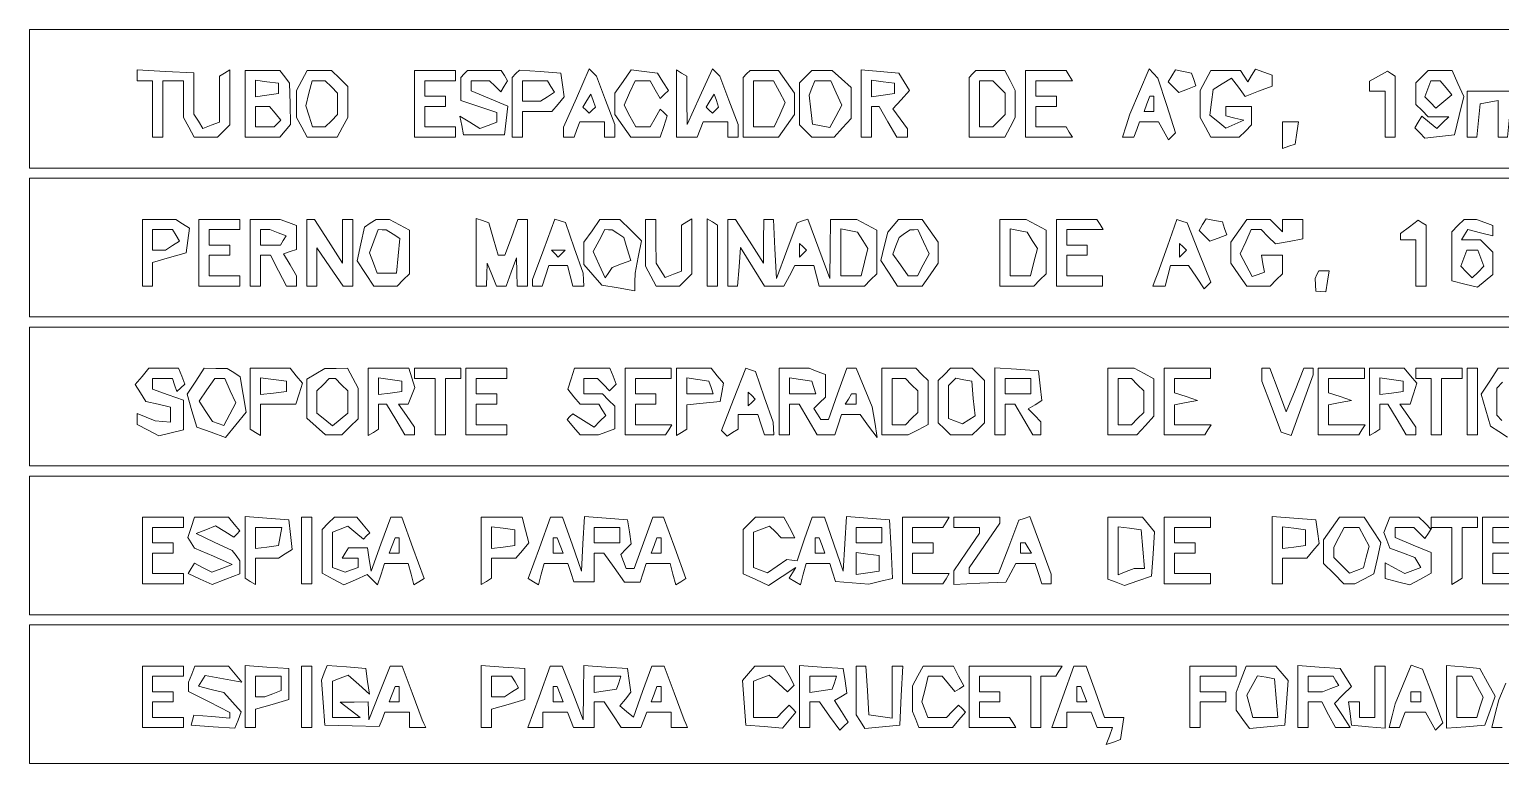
# Paper-space layout 'AN-02-DGE-008' of a CAD drawing. Header units: metres, sheet in millimetres. Extents: x 12 to 193, y 4 to 291.
# Drawn here: x 61.35 to 96.45, y 100.39 to 117.91 of the extents above; entities that cross this region are included whole.
import ezdxf

# ---------------------------------------------------------------- set-up
doc = ezdxf.new("R2010")
doc.units = ezdxf.units.M
doc.layers.add('DGE_CONTORNOS', color=7, linetype='Continuous', lineweight=0)
doc.layers.add('DGE_DATOS', color=7, linetype='Continuous', lineweight=0)

# ---------------------------------------------------------------- blocks, each defined once
blk = doc.blocks.new('LP_REF_DGE_MT_008')
at = {"layer": 'DGE_CONTORNOS'}
for points in [[(180.798, 116.252), (180.798, 114.598), (121.074, 114.598), (61.35, 114.598), (61.35, 116.252), (61.35, 117.906), (121.074, 117.906), (180.798, 117.906)], [(63.922, 116.81), (63.922, 116.681), (64.106, 116.681), (64.29, 116.681), (64.29, 116.007), (64.29, 115.333), (64.413, 115.333), (64.535, 115.333), (64.535, 116.007), (64.535, 116.681), (64.78, 116.681), (65.025, 116.681), (65.025, 116.244), (65.025, 115.807), (65.152, 115.57), (65.279, 115.333), (65.556, 115.333), (65.834, 115.333), (65.981, 115.48), (66.128, 115.627), (66.128, 116.284), (66.128, 116.94), (66.005, 116.865), (65.883, 116.789), (65.883, 116.241), (65.883, 115.693), (65.687, 115.618), (65.49, 115.542), (65.382, 115.713), (65.274, 115.884), (65.272, 116.375), (65.27, 116.866), (64.596, 116.903), (63.922, 116.94)], [(66.495, 116.129), (66.495, 115.333), (66.909, 115.333), (67.323, 115.333), (67.449, 115.486), (67.576, 115.639), (67.567, 116.129), (67.558, 116.62), (67.441, 116.773), (67.323, 116.926), (66.909, 116.926), (66.495, 116.926)], [(67.847, 116.689), (67.72, 116.452), (67.72, 116.129), (67.72, 115.807), (67.847, 115.57), (67.974, 115.333), (68.333, 115.333), (68.692, 115.333), (68.819, 115.57), (68.945, 115.807), (68.945, 116.174), (68.945, 116.541), (68.753, 116.733), (68.56, 116.926), (68.267, 116.926), (67.974, 116.926)], [(70.538, 116.129), (70.538, 115.333), (71.028, 115.333), (71.518, 115.333), (71.518, 115.456), (71.518, 115.578), (71.151, 115.578), (70.783, 115.578), (70.783, 115.823), (70.783, 116.068), (71.028, 116.068), (71.273, 116.068), (71.273, 116.191), (71.273, 116.313), (71.028, 116.313), (70.783, 116.313), (70.783, 116.497), (70.783, 116.681), (71.151, 116.681), (71.518, 116.681), (71.518, 116.803), (71.518, 116.926), (71.028, 116.926), (70.538, 116.926)], [(71.722, 116.844), (71.641, 116.762), (71.641, 116.486), (71.641, 116.21), (72.069, 116.068), (72.498, 115.927), (72.498, 115.81), (72.498, 115.693), (72.298, 115.616), (72.098, 115.54), (71.859, 115.689), (71.62, 115.838), (71.663, 115.616), (71.705, 115.394), (72.194, 115.394), (72.682, 115.394), (72.721, 115.734), (72.76, 116.074), (72.323, 116.256), (71.886, 116.439), (71.886, 116.56), (71.886, 116.681), (72.106, 116.681), (72.327, 116.681), (72.46, 116.548), (72.593, 116.414), (72.675, 116.548), (72.758, 116.681), (72.682, 116.803), (72.606, 116.926), (72.205, 116.926), (71.804, 116.926)], [(72.953, 116.85), (72.866, 116.762), (72.866, 116.048), (72.866, 115.333), (72.988, 115.333), (73.111, 115.333), (73.111, 115.639), (73.111, 115.946), (73.463, 115.946), (73.816, 115.946), (73.963, 116.123), (74.11, 116.3), (74.07, 116.582), (74.03, 116.865), (73.535, 116.901), (73.041, 116.937)], [(74.399, 116.267), (74.091, 115.571), (74.091, 115.452), (74.091, 115.333), (74.217, 115.333), (74.344, 115.333), (74.414, 115.517), (74.485, 115.701), (74.778, 115.701), (75.071, 115.701), (75.071, 115.517), (75.071, 115.333), (75.194, 115.333), (75.316, 115.333), (75.316, 115.486), (75.316, 115.639), (75.097, 116.216), (74.878, 116.792), (74.792, 116.878), (74.707, 116.963)], [(75.512, 116.661), (75.316, 116.381), (75.316, 116.129), (75.316, 115.878), (75.507, 115.605), (75.697, 115.333), (76.05, 115.333), (76.402, 115.333), (76.483, 115.587), (76.564, 115.842), (76.482, 115.923), (76.4, 116.005), (76.281, 115.792), (76.161, 115.578), (75.988, 115.578), (75.815, 115.578), (75.675, 115.839), (75.536, 116.099), (75.668, 116.39), (75.801, 116.681), (75.981, 116.681), (76.161, 116.681), (76.281, 116.467), (76.4, 116.254), (76.497, 116.351), (76.594, 116.448), (76.463, 116.656), (76.333, 116.865), (76.02, 116.902), (75.707, 116.94)], [(76.786, 116.137), (76.786, 115.333), (77.035, 115.333), (77.284, 115.333), (77.354, 115.517), (77.425, 115.701), (77.718, 115.701), (78.011, 115.701), (78.011, 115.517), (78.011, 115.333), (78.134, 115.333), (78.256, 115.333), (78.256, 115.486), (78.256, 115.639), (78.037, 116.216), (77.818, 116.792), (77.733, 116.878), (77.647, 116.964), (77.346, 116.302), (77.045, 115.639), (77.038, 116.214), (77.031, 116.789), (76.909, 116.865), (76.786, 116.94)], [(78.461, 116.844), (78.379, 116.762), (78.379, 116.048), (78.379, 115.333), (78.801, 115.333), (79.223, 115.333), (79.413, 115.605), (79.604, 115.878), (79.604, 116.129), (79.604, 116.381), (79.413, 116.654), (79.223, 116.926), (78.882, 116.926), (78.542, 116.926)], [(79.873, 116.779), (79.726, 116.632), (79.726, 116.129), (79.726, 115.627), (79.873, 115.48), (80.02, 115.333), (80.283, 115.333), (80.546, 115.333), (80.749, 115.557), (80.952, 115.781), (80.952, 116.151), (80.952, 116.52), (80.728, 116.723), (80.503, 116.926), (80.262, 116.926), (80.02, 116.926)], [(81.197, 116.137), (81.197, 115.333), (81.319, 115.333), (81.442, 115.333), (81.442, 115.701), (81.442, 116.068), (81.534, 116.067), (81.625, 116.067), (81.834, 115.7), (82.043, 115.333), (82.171, 115.333), (82.299, 115.333), (82.299, 115.432), (82.299, 115.531), (82.125, 115.769), (81.95, 116.007), (82.15, 116.229), (82.35, 116.45), (82.22, 116.657), (82.091, 116.865), (81.644, 116.903), (81.197, 116.941)], [(83.851, 116.844), (83.769, 116.762), (83.769, 116.048), (83.769, 115.333), (84.194, 115.333), (84.618, 115.333), (84.745, 115.57), (84.872, 115.807), (84.872, 116.129), (84.872, 116.452), (84.745, 116.689), (84.618, 116.926), (84.275, 116.926), (83.933, 116.926)], [(85.117, 116.129), (85.117, 115.333), (85.675, 115.333), (86.234, 115.333), (86.158, 115.456), (86.083, 115.578), (85.722, 115.578), (85.362, 115.578), (85.362, 115.823), (85.362, 116.068), (85.607, 116.068), (85.852, 116.068), (85.852, 116.191), (85.852, 116.313), (85.607, 116.313), (85.362, 116.313), (85.362, 116.497), (85.362, 116.681), (85.798, 116.681), (86.234, 116.681), (86.158, 116.803), (86.083, 116.926), (85.6, 116.926), (85.117, 116.926)], [(87.834, 116.425), (87.603, 115.884), (87.515, 115.609), (87.428, 115.333), (87.563, 115.333), (87.697, 115.333), (87.768, 115.517), (87.838, 115.701), (88.064, 115.701), (88.29, 115.701), (88.409, 115.487), (88.529, 115.274), (88.612, 115.357), (88.695, 115.44), (88.483, 116.091), (88.272, 116.742), (88.169, 116.854), (88.066, 116.966)], [(88.606, 116.799), (88.52, 116.659), (88.648, 116.531), (88.776, 116.403), (88.978, 116.481), (89.18, 116.558), (89.129, 116.711), (89.078, 116.865), (88.885, 116.902), (88.693, 116.939)], [(89.409, 116.689), (89.282, 116.452), (89.282, 116.129), (89.282, 115.807), (89.409, 115.57), (89.536, 115.333), (89.875, 115.333), (90.213, 115.333), (90.36, 115.48), (90.507, 115.627), (90.507, 115.848), (90.507, 116.068), (90.201, 116.068), (89.895, 116.068), (89.895, 115.955), (89.895, 115.841), (90.109, 115.79), (90.324, 115.739), (90.108, 115.645), (89.892, 115.551), (89.703, 115.707), (89.515, 115.863), (89.552, 116.168), (89.589, 116.472), (89.81, 116.607), (90.032, 116.742), (90.193, 116.525), (90.355, 116.308), (90.676, 116.43), (90.998, 116.552), (90.998, 116.682), (90.998, 116.811), (90.801, 116.886), (90.605, 116.961), (90.51, 116.808), (90.416, 116.655), (90.332, 116.79), (90.248, 116.926), (89.892, 116.926), (89.536, 116.926)], [(93.537, 116.787), (93.325, 116.669), (93.325, 116.552), (93.325, 116.436), (93.509, 116.436), (93.693, 116.436), (93.693, 115.884), (93.693, 115.333), (93.815, 115.333), (93.938, 115.333), (93.938, 116.061), (93.938, 116.789), (93.843, 116.847), (93.749, 116.906)], [(94.575, 116.779), (94.428, 116.632), (94.428, 116.374), (94.428, 116.117), (94.575, 115.97), (94.722, 115.823), (94.967, 115.823), (95.212, 115.823), (95.07, 115.681), (94.928, 115.54), (94.75, 115.687), (94.572, 115.835), (94.486, 115.696), (94.4, 115.557), (94.522, 115.435), (94.643, 115.314), (94.995, 115.354), (95.347, 115.394), (95.459, 115.851), (95.572, 116.308), (95.431, 116.617), (95.291, 116.926), (95.006, 116.926), (94.722, 116.926)], [(67.292, 116.497), (67.292, 116.374), (67.016, 116.335), (66.74, 116.296), (66.74, 116.497), (66.74, 116.698), (67.016, 116.659), (67.292, 116.62)], [(68.553, 116.534), (68.7, 116.387), (68.7, 116.129), (68.7, 115.872), (68.553, 115.725), (68.406, 115.578), (68.255, 115.578), (68.104, 115.578), (68.024, 115.832), (67.943, 116.086), (68.018, 116.383), (68.093, 116.681), (68.249, 116.681), (68.406, 116.681)], [(73.793, 116.545), (73.877, 116.408), (73.708, 116.301), (73.54, 116.194), (73.325, 116.193), (73.111, 116.191), (73.111, 116.436), (73.111, 116.681), (73.41, 116.681), (73.709, 116.681)], [(79.245, 116.42), (79.384, 116.16), (79.252, 115.869), (79.119, 115.578), (78.872, 115.578), (78.624, 115.578), (78.624, 116.129), (78.624, 116.681), (78.865, 116.681), (79.105, 116.681)], [(80.599, 116.39), (80.732, 116.099), (80.588, 115.831), (80.445, 115.563), (80.239, 115.602), (80.033, 115.642), (79.993, 115.988), (79.953, 116.334), (80.02, 116.507), (80.086, 116.681), (80.277, 116.681), (80.467, 116.681)], [(81.993, 116.497), (81.993, 116.374), (81.717, 116.335), (81.442, 116.296), (81.442, 116.497), (81.442, 116.698), (81.717, 116.659), (81.993, 116.62)], [(84.48, 116.534), (84.627, 116.387), (84.627, 116.129), (84.627, 115.872), (84.48, 115.725), (84.333, 115.578), (84.174, 115.578), (84.014, 115.578), (84.014, 116.129), (84.014, 116.681), (84.174, 116.681), (84.333, 116.681)], [(95.149, 116.513), (95.288, 116.346), (95.098, 116.188), (94.907, 116.03), (94.774, 116.163), (94.64, 116.297), (94.714, 116.489), (94.788, 116.681), (94.899, 116.681), (95.01, 116.681)], [(74.778, 115.979), (74.703, 115.905), (74.63, 115.978), (74.556, 116.052), (74.652, 116.207), (74.748, 116.362), (74.8, 116.208), (74.852, 116.053)], [(77.718, 115.979), (77.644, 115.905), (77.57, 115.978), (77.497, 116.052), (77.593, 116.207), (77.689, 116.362), (77.74, 116.208), (77.792, 116.053)], [(88.18, 116.129), (88.18, 115.946), (88.061, 115.946), (87.942, 115.946), (88.013, 116.129), (88.083, 116.313), (88.132, 116.313), (88.18, 116.313)], [(95.653, 115.884), (95.653, 115.333), (95.768, 115.333), (95.882, 115.333), (95.921, 115.73), (95.959, 116.127), (96.174, 116.168), (96.388, 116.209), (96.388, 115.771), (96.388, 115.333), (96.503, 115.333), (96.618, 115.333), (96.656, 115.73), (96.694, 116.127), (96.909, 116.168), (97.123, 116.209), (97.123, 115.771), (97.123, 115.333), (97.246, 115.333), (97.368, 115.333), (97.368, 115.884), (97.368, 116.436), (96.511, 116.436), (95.653, 116.436)], [(67.214, 115.904), (67.351, 115.739), (67.27, 115.659), (67.189, 115.578), (66.965, 115.578), (66.74, 115.578), (66.74, 115.823), (66.74, 116.068), (66.909, 116.068), (67.078, 116.068)], [(91.243, 115.384), (91.243, 115.068), (91.396, 115.118), (91.549, 115.169), (91.588, 115.435), (91.627, 115.701), (91.435, 115.701), (91.243, 115.701)], [(180.798, 112.699), (180.798, 111.045), (121.074, 111.045), (61.35, 111.045), (61.35, 112.699), (61.35, 114.353), (121.074, 114.353), (180.798, 114.353)], [(64.045, 112.577), (64.045, 111.78), (64.167, 111.78), (64.29, 111.78), (64.29, 112.061), (64.29, 112.342), (64.688, 112.46), (65.086, 112.577), (65.128, 112.869), (65.169, 113.162), (65.005, 113.265), (64.841, 113.369), (64.443, 113.371), (64.045, 113.373)], [(65.393, 112.577), (65.393, 111.78), (65.883, 111.78), (66.373, 111.78), (66.373, 111.903), (66.373, 112.025), (66.005, 112.025), (65.638, 112.025), (65.638, 112.271), (65.638, 112.516), (65.883, 112.516), (66.128, 112.516), (66.128, 112.638), (66.128, 112.761), (65.883, 112.761), (65.638, 112.761), (65.638, 112.944), (65.638, 113.128), (66.005, 113.128), (66.373, 113.128), (66.373, 113.251), (66.373, 113.373), (65.883, 113.373), (65.393, 113.373)], [(66.618, 112.577), (66.618, 111.78), (66.74, 111.78), (66.863, 111.78), (66.863, 112.148), (66.863, 112.516), (66.982, 112.516), (67.101, 112.516), (67.292, 112.148), (67.482, 111.78), (67.601, 111.78), (67.72, 111.78), (67.72, 111.905), (67.72, 112.029), (67.567, 112.288), (67.414, 112.548), (67.567, 112.603), (67.72, 112.658), (67.72, 112.941), (67.72, 113.224), (67.527, 113.299), (67.333, 113.373), (66.975, 113.373), (66.618, 113.373)], [(67.965, 112.577), (67.965, 111.78), (68.088, 111.78), (68.21, 111.78), (68.21, 112.238), (68.21, 112.695), (68.521, 112.238), (68.832, 111.78), (68.95, 111.78), (69.068, 111.78), (69.068, 112.577), (69.068, 113.373), (68.945, 113.373), (68.823, 113.373), (68.821, 112.852), (68.819, 112.332), (68.484, 112.852), (68.149, 113.371), (68.057, 113.372), (67.965, 113.373)], [(69.482, 113.279), (69.344, 113.189), (69.256, 112.786), (69.169, 112.383), (69.366, 112.082), (69.564, 111.78), (69.843, 111.78), (70.122, 111.78), (70.269, 111.927), (70.416, 112.074), (70.416, 112.597), (70.416, 113.119), (70.179, 113.246), (69.942, 113.373), (69.78, 113.371), (69.619, 113.369)], [(72.008, 112.587), (72.008, 111.78), (72.131, 111.78), (72.253, 111.78), (72.261, 112.056), (72.269, 112.332), (72.38, 112.056), (72.49, 111.78), (72.607, 111.78), (72.723, 111.78), (72.846, 112.117), (72.969, 112.454), (72.979, 112.117), (72.988, 111.78), (73.111, 111.78), (73.233, 111.78), (73.233, 112.577), (73.233, 113.373), (73.119, 113.373), (73.004, 113.373), (72.849, 112.944), (72.694, 112.516), (72.614, 112.516), (72.534, 112.516), (72.422, 112.904), (72.311, 113.293), (72.16, 113.343), (72.008, 113.393)], [(73.619, 112.66), (73.356, 111.939), (73.356, 111.86), (73.356, 111.78), (73.47, 111.78), (73.584, 111.78), (73.662, 112.025), (73.74, 112.271), (73.962, 112.271), (74.185, 112.271), (74.249, 112.025), (74.313, 111.78), (74.447, 111.78), (74.581, 111.78), (74.571, 111.934), (74.562, 112.087), (74.349, 112.692), (74.136, 113.297), (74.009, 113.339), (73.882, 113.382)], [(74.772, 113.101), (74.581, 112.829), (74.581, 112.563), (74.581, 112.298), (74.795, 112.052), (75.01, 111.807), (75.4, 111.737), (75.79, 111.667), (75.794, 111.877), (75.799, 112.087), (75.876, 112.473), (75.953, 112.859), (75.696, 113.116), (75.439, 113.373), (75.2, 113.373), (74.962, 113.373)], [(76.051, 112.814), (76.051, 112.254), (76.178, 112.017), (76.305, 111.78), (76.582, 111.78), (76.86, 111.78), (77.007, 111.927), (77.154, 112.074), (77.154, 112.731), (77.154, 113.388), (77.031, 113.312), (76.909, 113.236), (76.909, 112.688), (76.909, 112.14), (76.713, 112.065), (76.516, 111.99), (76.408, 112.161), (76.3, 112.332), (76.298, 112.852), (76.296, 113.373), (76.174, 113.373), (76.051, 113.373)], [(77.521, 112.584), (77.521, 111.78), (77.644, 111.78), (77.766, 111.78), (77.766, 112.508), (77.766, 113.236), (77.644, 113.312), (77.521, 113.388)], [(78.011, 112.577), (78.011, 111.78), (78.126, 111.78), (78.242, 111.78), (78.28, 112.24), (78.318, 112.699), (78.603, 112.24), (78.889, 111.78), (79.12, 111.78), (79.35, 111.78), (79.481, 112.025), (79.613, 112.271), (79.839, 112.271), (80.065, 112.271), (80.129, 112.025), (80.194, 111.78), (80.732, 111.78), (81.27, 111.78), (81.417, 111.927), (81.564, 112.074), (81.564, 112.597), (81.564, 113.119), (81.327, 113.246), (81.09, 113.373), (80.776, 113.373), (80.462, 113.373), (80.453, 112.669), (80.445, 111.964), (80.184, 112.671), (79.923, 113.377), (79.794, 113.335), (79.665, 113.293), (79.42, 112.629), (79.175, 111.964), (79.138, 112.669), (79.102, 113.373), (78.985, 113.373), (78.869, 113.373), (78.867, 112.852), (78.865, 112.332), (78.53, 112.852), (78.195, 113.371), (78.103, 113.372), (78.011, 113.373)], [(81.957, 113.219), (81.829, 113.065), (81.744, 112.728), (81.66, 112.391), (81.86, 112.086), (82.06, 111.78), (82.356, 111.78), (82.653, 111.78), (82.844, 112.053), (83.034, 112.325), (83.034, 112.577), (83.034, 112.829), (82.844, 113.101), (82.653, 113.373), (82.369, 113.373), (82.084, 113.373)], [(84.504, 112.577), (84.504, 111.78), (84.909, 111.78), (85.313, 111.78), (85.46, 111.927), (85.607, 112.074), (85.607, 112.597), (85.607, 113.119), (85.37, 113.246), (85.133, 113.373), (84.819, 113.373), (84.504, 113.373)], [(85.852, 112.577), (85.852, 111.78), (86.403, 111.78), (86.955, 111.78), (86.955, 111.903), (86.955, 112.025), (86.526, 112.025), (86.097, 112.025), (86.097, 112.271), (86.097, 112.516), (86.342, 112.516), (86.587, 112.516), (86.587, 112.638), (86.587, 112.761), (86.342, 112.761), (86.097, 112.761), (86.097, 112.944), (86.097, 113.128), (86.533, 113.128), (86.969, 113.128), (86.893, 113.251), (86.818, 113.373), (86.335, 113.373), (85.852, 113.373)], [(88.499, 112.73), (88.271, 112.087), (88.212, 111.934), (88.154, 111.78), (88.301, 111.78), (88.448, 111.78), (88.512, 112.025), (88.576, 112.271), (88.792, 112.271), (89.007, 112.271), (89.193, 111.995), (89.378, 111.719), (89.459, 111.797), (89.539, 111.874), (89.254, 112.584), (88.968, 113.294), (88.848, 113.334), (88.728, 113.374)], [(89.341, 113.247), (89.255, 113.107), (89.383, 112.979), (89.511, 112.851), (89.713, 112.928), (89.915, 113.006), (89.864, 113.159), (89.813, 113.312), (89.621, 113.349), (89.428, 113.387)], [(90.208, 113.101), (90.017, 112.829), (90.017, 112.577), (90.017, 112.325), (90.208, 112.053), (90.399, 111.78), (90.674, 111.78), (90.949, 111.78), (91.096, 111.927), (91.243, 112.074), (91.243, 112.295), (91.243, 112.516), (90.992, 112.516), (90.742, 112.516), (90.778, 112.314), (90.814, 112.112), (90.669, 112.061), (90.524, 112.011), (90.381, 112.279), (90.237, 112.547), (90.37, 112.837), (90.502, 113.128), (90.619, 113.128), (90.735, 113.128), (90.906, 112.957), (91.077, 112.786), (91.405, 112.849), (91.733, 112.912), (91.733, 113.142), (91.733, 113.373), (91.488, 113.373), (91.243, 113.373), (91.243, 113.226), (91.243, 113.079), (91.096, 113.226), (90.949, 113.373), (90.674, 113.373), (90.399, 113.373)], [(95.432, 113.226), (95.285, 113.079), (95.285, 112.493), (95.285, 111.908), (95.593, 111.83), (95.901, 111.753), (96.083, 111.904), (96.266, 112.055), (96.266, 112.322), (96.266, 112.589), (96.118, 112.736), (95.971, 112.883), (95.744, 112.883), (95.516, 112.883), (95.592, 113.006), (95.668, 113.129), (95.967, 113.054), (96.266, 112.979), (96.266, 113.102), (96.266, 113.224), (96.072, 113.299), (95.878, 113.373), (95.729, 113.373), (95.579, 113.373)], [(64.85, 112.992), (64.934, 112.856), (64.765, 112.749), (64.596, 112.642), (64.443, 112.64), (64.29, 112.638), (64.29, 112.883), (64.29, 113.128), (64.528, 113.128), (64.766, 113.128)], [(67.281, 113.054), (67.474, 112.98), (67.406, 112.87), (67.338, 112.761), (67.101, 112.761), (66.863, 112.761), (66.863, 112.944), (66.863, 113.128), (66.975, 113.128), (67.088, 113.128)], [(70.027, 113.021), (70.189, 112.919), (70.149, 112.503), (70.109, 112.087), (69.878, 112.087), (69.647, 112.087), (69.557, 112.332), (69.467, 112.577), (69.57, 112.852), (69.673, 113.128), (69.768, 113.126), (69.864, 113.124)], [(75.391, 113.034), (75.528, 112.944), (75.614, 112.668), (75.7, 112.392), (75.478, 112.309), (75.255, 112.227), (75.171, 112.102), (75.088, 111.977), (74.944, 112.292), (74.801, 112.607), (74.94, 112.868), (75.08, 113.128), (75.167, 113.126), (75.255, 113.124)], [(81.232, 112.871), (81.355, 112.676), (81.274, 112.351), (81.192, 112.025), (80.949, 112.025), (80.707, 112.025), (80.707, 112.586), (80.707, 113.146), (80.908, 113.106), (81.109, 113.067)], [(82.682, 112.837), (82.814, 112.547), (82.675, 112.286), (82.536, 112.025), (82.424, 112.025), (82.313, 112.025), (82.132, 112.285), (81.95, 112.544), (82.024, 112.744), (82.098, 112.944), (82.229, 113.034), (82.36, 113.124), (82.455, 113.126), (82.549, 113.128)], [(85.275, 112.871), (85.398, 112.676), (85.316, 112.351), (85.235, 112.025), (84.992, 112.025), (84.749, 112.025), (84.749, 112.586), (84.749, 113.146), (84.951, 113.106), (85.152, 113.067)], [(94.273, 113.196), (94.06, 113.04), (94.06, 112.961), (94.06, 112.883), (94.244, 112.883), (94.428, 112.883), (94.428, 112.332), (94.428, 111.78), (94.55, 111.78), (94.673, 111.78), (94.673, 112.508), (94.673, 113.236), (94.58, 113.294), (94.486, 113.351)], [(79.808, 112.556), (79.726, 112.475), (79.726, 112.638), (79.726, 112.801), (79.808, 112.72), (79.89, 112.638)], [(88.874, 112.556), (88.792, 112.475), (88.792, 112.638), (88.792, 112.801), (88.874, 112.72), (88.956, 112.638)], [(74.05, 112.556), (73.968, 112.475), (73.887, 112.556), (73.805, 112.638), (73.968, 112.638), (74.132, 112.638)], [(95.979, 112.446), (96.053, 112.254), (95.914, 112.115), (95.775, 111.976), (95.637, 112.115), (95.498, 112.254), (95.572, 112.446), (95.645, 112.638), (95.775, 112.638), (95.906, 112.638)], [(92.069, 112.056), (92.023, 111.964), (92.031, 111.811), (92.039, 111.658), (92.161, 111.653), (92.284, 111.648), (92.323, 111.898), (92.362, 112.148), (92.238, 112.148), (92.115, 112.148)], [(180.798, 109.147), (180.798, 107.493), (121.074, 107.493), (61.35, 107.493), (61.35, 109.147), (61.35, 110.8), (121.074, 110.8), (180.798, 110.8)], [(64.036, 109.626), (63.875, 109.432), (64.002, 109.231), (64.129, 109.03), (64.424, 108.96), (64.719, 108.891), (64.719, 108.712), (64.719, 108.534), (64.535, 108.551), (64.351, 108.568), (64.137, 108.656), (63.922, 108.744), (63.922, 108.613), (63.922, 108.481), (64.179, 108.344), (64.435, 108.207), (64.73, 108.281), (65.025, 108.355), (65.025, 108.708), (65.025, 109.061), (64.658, 109.189), (64.29, 109.318), (64.29, 109.446), (64.29, 109.575), (64.525, 109.575), (64.76, 109.575), (64.814, 109.422), (64.869, 109.269), (64.962, 109.356), (65.055, 109.442), (64.983, 109.631), (64.91, 109.82), (64.554, 109.82), (64.197, 109.82)], [(65.318, 109.51), (65.114, 109.2), (65.227, 108.807), (65.34, 108.414), (65.685, 108.293), (66.031, 108.171), (66.275, 108.472), (66.518, 108.773), (66.45, 109.195), (66.381, 109.617), (66.224, 109.717), (66.066, 109.817), (65.794, 109.818), (65.521, 109.82)], [(66.143, 109.285), (66.275, 108.994), (66.132, 108.726), (65.989, 108.458), (65.854, 108.503), (65.72, 108.547), (65.558, 108.791), (65.396, 109.035), (65.585, 109.305), (65.774, 109.575), (65.892, 109.575), (66.01, 109.575)], [(66.618, 109.093), (66.618, 108.365), (66.74, 108.289), (66.863, 108.213), (66.863, 108.588), (66.863, 108.963), (67.283, 108.963), (67.704, 108.963), (67.783, 109.214), (67.863, 109.465), (67.715, 109.642), (67.568, 109.82), (67.093, 109.82), (66.618, 109.82)], [(67.483, 109.392), (67.483, 109.269), (67.173, 109.23), (66.863, 109.192), (66.863, 109.392), (66.863, 109.592), (67.173, 109.553), (67.483, 109.514)], [(68.18, 109.688), (67.965, 109.563), (67.965, 109.098), (67.965, 108.633), (68.189, 108.431), (68.413, 108.228), (68.609, 108.228), (68.805, 108.228), (68.998, 108.42), (69.19, 108.613), (69.19, 108.98), (69.19, 109.346), (69.064, 109.583), (68.937, 109.82), (68.665, 109.817), (68.394, 109.813)], [(68.798, 109.428), (68.945, 109.281), (68.945, 109.015), (68.945, 108.748), (68.762, 108.595), (68.578, 108.443), (68.394, 108.595), (68.21, 108.748), (68.21, 109.015), (68.21, 109.281), (68.357, 109.428), (68.504, 109.575), (68.578, 109.575), (68.651, 109.575)], [(69.435, 109.017), (69.435, 108.213), (69.558, 108.289), (69.681, 108.365), (69.681, 108.664), (69.681, 108.963), (69.777, 108.963), (69.873, 108.963), (70.09, 108.595), (70.307, 108.228), (70.423, 108.228), (70.538, 108.228), (70.538, 108.323), (70.538, 108.418), (70.347, 108.691), (70.157, 108.963), (70.273, 108.963), (70.389, 108.963), (70.467, 109.164), (70.544, 109.365), (70.471, 109.593), (70.399, 109.82), (69.917, 109.82), (69.435, 109.82)], [(70.232, 109.392), (70.232, 109.269), (69.956, 109.23), (69.681, 109.191), (69.681, 109.392), (69.681, 109.592), (69.956, 109.553), (70.232, 109.514)], [(70.538, 109.698), (70.538, 109.575), (70.783, 109.575), (71.028, 109.575), (71.028, 108.902), (71.028, 108.228), (71.151, 108.228), (71.273, 108.228), (71.273, 108.902), (71.273, 109.575), (71.457, 109.575), (71.641, 109.575), (71.641, 109.698), (71.641, 109.82), (71.089, 109.82), (70.538, 109.82)], [(71.763, 109.024), (71.763, 108.228), (72.253, 108.228), (72.743, 108.228), (72.743, 108.35), (72.743, 108.473), (72.376, 108.473), (72.008, 108.473), (72.008, 108.718), (72.008, 108.963), (72.253, 108.963), (72.498, 108.963), (72.498, 109.085), (72.498, 109.208), (72.253, 109.208), (72.008, 109.208), (72.008, 109.392), (72.008, 109.575), (72.376, 109.575), (72.743, 109.575), (72.743, 109.698), (72.743, 109.82), (72.253, 109.82), (71.763, 109.82)], [(74.273, 109.569), (74.193, 109.319), (74.341, 109.141), (74.488, 108.963), (74.711, 108.963), (74.934, 108.963), (75.016, 108.83), (75.099, 108.696), (74.959, 108.557), (74.82, 108.418), (74.566, 108.576), (74.312, 108.735), (74.245, 108.668), (74.179, 108.601), (74.333, 108.414), (74.488, 108.228), (74.708, 108.228), (74.928, 108.228), (75.122, 108.302), (75.316, 108.376), (75.316, 108.645), (75.316, 108.914), (75.169, 109.061), (75.022, 109.208), (74.801, 109.208), (74.581, 109.208), (74.581, 109.392), (74.581, 109.575), (74.74, 109.575), (74.9, 109.575), (75.044, 109.43), (75.189, 109.285), (75.268, 109.364), (75.346, 109.442), (75.274, 109.631), (75.201, 109.82), (74.777, 109.82), (74.352, 109.82)], [(75.561, 109.024), (75.561, 108.228), (76.044, 108.228), (76.527, 108.228), (76.602, 108.35), (76.678, 108.473), (76.242, 108.473), (75.806, 108.473), (75.806, 108.718), (75.806, 108.963), (76.051, 108.963), (76.296, 108.963), (76.296, 109.085), (76.296, 109.208), (76.051, 109.208), (75.806, 109.208), (75.806, 109.392), (75.806, 109.575), (76.235, 109.575), (76.664, 109.575), (76.664, 109.698), (76.664, 109.82), (76.112, 109.82), (75.561, 109.82)], [(76.786, 109.017), (76.786, 108.213), (76.909, 108.289), (77.031, 108.365), (77.031, 108.656), (77.031, 108.947), (77.428, 108.986), (77.826, 109.024), (77.867, 109.244), (77.909, 109.465), (77.761, 109.642), (77.614, 109.82), (77.2, 109.82), (76.786, 109.82)], [(77.614, 109.361), (77.664, 109.208), (77.348, 109.208), (77.031, 109.208), (77.031, 109.4), (77.031, 109.592), (77.297, 109.553), (77.563, 109.514)], [(78.151, 109.078), (77.863, 108.335), (77.929, 108.269), (77.995, 108.203), (78.126, 108.284), (78.256, 108.365), (78.256, 108.541), (78.256, 108.718), (78.493, 108.718), (78.73, 108.718), (78.808, 108.473), (78.885, 108.228), (79, 108.228), (79.114, 108.228), (79.104, 108.381), (79.095, 108.534), (78.882, 109.139), (78.669, 109.744), (78.554, 109.782), (78.439, 109.821)], [(79.236, 109.024), (79.236, 108.228), (79.359, 108.228), (79.481, 108.228), (79.481, 108.595), (79.481, 108.963), (79.597, 108.963), (79.713, 108.963), (79.93, 108.595), (80.147, 108.228), (80.357, 108.228), (80.568, 108.228), (80.645, 108.473), (80.723, 108.718), (80.945, 108.718), (81.167, 108.718), (81.371, 108.442), (81.576, 108.167), (81.517, 108.534), (81.458, 108.902), (81.264, 109.361), (81.071, 109.82), (80.962, 109.82), (80.854, 109.82), (80.633, 109.208), (80.413, 108.595), (80.322, 108.595), (80.231, 108.595), (80.149, 108.728), (80.066, 108.862), (80.203, 108.998), (80.339, 109.134), (80.339, 109.403), (80.339, 109.672), (80.145, 109.746), (79.951, 109.82), (79.594, 109.82), (79.236, 109.82)], [(80.064, 109.361), (80.114, 109.208), (79.798, 109.208), (79.481, 109.208), (79.481, 109.4), (79.481, 109.592), (79.747, 109.553), (80.014, 109.514)], [(81.687, 109.024), (81.687, 108.228), (82.001, 108.228), (82.315, 108.228), (82.552, 108.355), (82.789, 108.481), (82.789, 109.004), (82.789, 109.526), (82.642, 109.673), (82.495, 109.82), (82.091, 109.82), (81.687, 109.82)], [(82.397, 109.428), (82.544, 109.281), (82.544, 109.024), (82.544, 108.767), (82.397, 108.62), (82.25, 108.473), (82.091, 108.473), (81.932, 108.473), (81.932, 109.024), (81.932, 109.575), (82.091, 109.575), (82.25, 109.575)], [(83.181, 109.673), (83.034, 109.526), (83.034, 109.024), (83.034, 108.522), (83.181, 108.375), (83.328, 108.228), (83.586, 108.228), (83.843, 108.228), (83.99, 108.375), (84.137, 108.522), (84.137, 109.024), (84.137, 109.526), (83.99, 109.673), (83.843, 109.82), (83.586, 109.82), (83.328, 109.82)], [(83.87, 109.097), (83.91, 108.682), (83.759, 108.589), (83.608, 108.495), (83.444, 108.558), (83.279, 108.621), (83.279, 109.017), (83.279, 109.412), (83.365, 109.498), (83.451, 109.584), (83.641, 109.548), (83.831, 109.512)], [(84.382, 109.031), (84.382, 108.228), (84.504, 108.228), (84.627, 108.228), (84.627, 108.595), (84.627, 108.963), (84.743, 108.963), (84.858, 108.963), (85.075, 108.595), (85.292, 108.228), (85.388, 108.228), (85.484, 108.228), (85.484, 108.387), (85.484, 108.546), (85.332, 108.698), (85.18, 108.851), (85.342, 108.951), (85.504, 109.051), (85.464, 109.405), (85.423, 109.759), (84.903, 109.797), (84.382, 109.834)], [(85.239, 109.392), (85.239, 109.208), (84.933, 109.208), (84.627, 109.208), (84.627, 109.392), (84.627, 109.575), (84.933, 109.575), (85.239, 109.575)], [(87.077, 109.024), (87.077, 108.228), (87.426, 108.228), (87.774, 108.228), (87.977, 108.452), (88.18, 108.676), (88.18, 109.121), (88.18, 109.567), (87.943, 109.694), (87.706, 109.82), (87.391, 109.82), (87.077, 109.82)], [(87.788, 109.428), (87.935, 109.281), (87.935, 109.024), (87.935, 108.767), (87.788, 108.62), (87.641, 108.473), (87.481, 108.473), (87.322, 108.473), (87.322, 109.024), (87.322, 109.575), (87.481, 109.575), (87.641, 109.575)], [(88.425, 109.024), (88.425, 108.228), (88.908, 108.228), (89.39, 108.228), (89.466, 108.35), (89.542, 108.473), (89.106, 108.473), (88.67, 108.473), (88.67, 108.709), (88.67, 108.946), (88.945, 109), (89.221, 109.054), (88.945, 109.145), (88.67, 109.236), (88.67, 109.406), (88.67, 109.575), (89.099, 109.575), (89.527, 109.575), (89.527, 109.698), (89.527, 109.82), (88.976, 109.82), (88.425, 109.82)], [(90.753, 109.667), (90.753, 109.514), (90.984, 108.906), (91.214, 108.298), (91.333, 108.259), (91.452, 108.219), (91.715, 108.941), (91.978, 109.662), (91.978, 109.741), (91.978, 109.82), (91.868, 109.82), (91.759, 109.82), (91.547, 109.3), (91.334, 108.779), (91.141, 109.3), (90.947, 109.82), (90.85, 109.82), (90.752, 109.82)], [(92.1, 109.024), (92.1, 108.228), (92.583, 108.228), (93.066, 108.228), (93.141, 108.35), (93.217, 108.473), (92.781, 108.473), (92.345, 108.473), (92.345, 108.709), (92.345, 108.946), (92.621, 109), (92.896, 109.054), (92.621, 109.145), (92.345, 109.236), (92.345, 109.406), (92.345, 109.575), (92.774, 109.575), (93.203, 109.575), (93.203, 109.698), (93.203, 109.82), (92.651, 109.82), (92.1, 109.82)], [(93.325, 109.017), (93.325, 108.213), (93.448, 108.289), (93.57, 108.365), (93.57, 108.664), (93.57, 108.963), (93.666, 108.963), (93.762, 108.963), (93.98, 108.595), (94.197, 108.228), (94.312, 108.228), (94.428, 108.228), (94.428, 108.323), (94.428, 108.418), (94.237, 108.691), (94.046, 108.963), (94.168, 108.963), (94.289, 108.963), (94.368, 109.214), (94.448, 109.465), (94.3, 109.642), (94.153, 109.82), (93.739, 109.82), (93.325, 109.82)], [(94.122, 109.392), (94.122, 109.269), (93.846, 109.23), (93.57, 109.191), (93.57, 109.392), (93.57, 109.592), (93.846, 109.553), (94.122, 109.514)], [(94.428, 109.698), (94.428, 109.575), (94.612, 109.575), (94.795, 109.575), (94.795, 108.902), (94.795, 108.228), (94.918, 108.228), (95.04, 108.228), (95.04, 108.902), (95.04, 109.575), (95.285, 109.575), (95.53, 109.575), (95.53, 109.698), (95.53, 109.82), (94.979, 109.82), (94.428, 109.82)], [(95.653, 109.024), (95.653, 108.228), (95.775, 108.228), (95.898, 108.228), (95.898, 109.024), (95.898, 109.82), (95.775, 109.82), (95.653, 109.82)], [(78.583, 109.004), (78.501, 108.922), (78.501, 109.085), (78.501, 109.249), (78.583, 109.167), (78.665, 109.085)], [(81.074, 109.085), (81.074, 108.963), (80.944, 108.963), (80.815, 108.963), (80.89, 109.085), (80.966, 109.208), (81.02, 109.208), (81.074, 109.208)], [(180.798, 105.594), (180.798, 103.94), (121.074, 103.94), (61.35, 103.94), (61.35, 105.594), (61.35, 107.248), (121.074, 107.248), (180.798, 107.248)], [(64.045, 105.471), (64.045, 104.675), (64.535, 104.675), (65.025, 104.675), (65.025, 104.798), (65.025, 104.92), (64.658, 104.92), (64.29, 104.92), (64.29, 105.165), (64.29, 105.41), (64.535, 105.41), (64.78, 105.41), (64.78, 105.533), (64.78, 105.655), (64.535, 105.655), (64.29, 105.655), (64.29, 105.839), (64.29, 106.023), (64.658, 106.023), (65.025, 106.023), (65.025, 106.145), (65.025, 106.268), (64.535, 106.268), (64.045, 106.268)], [(65.209, 106.024), (65.132, 105.78), (65.209, 105.654), (65.287, 105.529), (65.738, 105.334), (66.189, 105.14), (65.944, 105.045), (65.699, 104.951), (65.492, 105.058), (65.285, 105.166), (65.209, 105.043), (65.134, 104.921), (65.42, 104.791), (65.706, 104.66), (66.039, 104.787), (66.373, 104.914), (66.371, 105.07), (66.369, 105.226), (66.279, 105.349), (66.189, 105.472), (65.76, 105.673), (65.331, 105.875), (65.562, 105.968), (65.793, 106.061), (66.008, 105.927), (66.224, 105.792), (66.297, 105.865), (66.371, 105.939), (66.234, 106.103), (66.098, 106.268), (65.692, 106.268), (65.287, 106.268)], [(66.495, 105.547), (66.495, 104.812), (66.618, 104.736), (66.74, 104.661), (66.74, 104.974), (66.74, 105.288), (67.016, 105.289), (67.292, 105.291), (67.454, 105.395), (67.617, 105.498), (67.577, 105.852), (67.537, 106.206), (67.016, 106.244), (66.495, 106.282)], [(67.33, 105.808), (67.289, 105.594), (67.015, 105.555), (66.74, 105.516), (66.74, 105.769), (66.74, 106.023), (67.056, 106.023), (67.371, 106.023)], [(67.843, 105.471), (67.843, 104.675), (67.965, 104.675), (68.088, 104.675), (68.088, 105.471), (68.088, 106.268), (67.965, 106.268), (67.843, 106.268)], [(68.48, 106.121), (68.333, 105.974), (68.333, 105.451), (68.333, 104.929), (68.593, 104.789), (68.854, 104.65), (69.13, 104.775), (69.405, 104.901), (69.531, 104.776), (69.656, 104.65), (69.738, 104.908), (69.82, 105.165), (70.103, 105.165), (70.387, 105.165), (70.454, 104.908), (70.522, 104.65), (70.643, 104.726), (70.765, 104.801), (70.499, 105.534), (70.232, 106.267), (70.103, 106.268), (69.974, 106.268), (69.737, 105.624), (69.5, 104.981), (69.459, 105.257), (69.418, 105.533), (69.189, 105.533), (68.96, 105.533), (68.884, 105.41), (68.808, 105.288), (68.999, 105.288), (69.19, 105.288), (69.19, 105.178), (69.19, 105.069), (69.037, 105.012), (68.884, 104.956), (68.731, 105.01), (68.578, 105.063), (68.578, 105.485), (68.578, 105.908), (68.763, 105.979), (68.949, 106.05), (69.134, 105.896), (69.319, 105.743), (69.395, 105.818), (69.47, 105.894), (69.315, 106.081), (69.16, 106.268), (68.894, 106.268), (68.627, 106.268)], [(72.131, 105.464), (72.131, 104.661), (72.253, 104.736), (72.376, 104.812), (72.376, 105.05), (72.376, 105.288), (72.667, 105.288), (72.958, 105.288), (73.11, 105.47), (73.261, 105.652), (73.183, 105.96), (73.106, 106.268), (72.618, 106.268), (72.131, 106.268)], [(72.927, 105.778), (72.927, 105.594), (72.651, 105.555), (72.376, 105.516), (72.376, 105.778), (72.376, 106.04), (72.651, 106.001), (72.927, 105.961)], [(73.518, 105.534), (73.251, 104.801), (73.373, 104.726), (73.495, 104.65), (73.562, 104.908), (73.629, 105.165), (73.913, 105.165), (74.197, 105.165), (74.266, 104.946), (74.336, 104.728), (74.581, 104.728), (74.826, 104.728), (74.826, 105.069), (74.826, 105.41), (74.94, 105.41), (75.054, 105.41), (75.302, 105.063), (75.549, 104.716), (75.737, 104.716), (75.925, 104.716), (75.996, 104.94), (76.068, 105.165), (76.351, 105.165), (76.635, 105.165), (76.702, 104.908), (76.77, 104.65), (76.892, 104.726), (77.013, 104.801), (76.747, 105.534), (76.48, 106.267), (76.351, 106.268), (76.222, 106.268), (76.002, 105.655), (75.781, 105.043), (75.684, 105.043), (75.587, 105.043), (75.522, 105.211), (75.458, 105.38), (75.581, 105.504), (75.704, 105.627), (75.663, 105.917), (75.622, 106.206), (75.108, 106.244), (74.594, 106.281), (74.557, 105.631), (74.52, 104.981), (74.295, 105.624), (74.071, 106.268), (73.928, 106.268), (73.785, 106.267)], [(75.439, 105.839), (75.439, 105.655), (75.132, 105.655), (74.826, 105.655), (74.826, 105.839), (74.826, 106.023), (75.132, 106.023), (75.439, 106.023)], [(78.526, 106.121), (78.379, 105.974), (78.379, 105.444), (78.379, 104.915), (78.68, 104.778), (78.981, 104.64), (79.308, 104.854), (79.634, 105.068), (79.556, 104.941), (79.477, 104.814), (79.61, 104.732), (79.743, 104.65), (79.81, 104.908), (79.878, 105.165), (80.161, 105.165), (80.445, 105.165), (80.513, 104.951), (80.582, 104.736), (80.981, 104.704), (81.38, 104.672), (81.662, 104.739), (81.944, 104.805), (81.907, 105.506), (81.87, 106.206), (81.356, 106.244), (80.842, 106.281), (80.805, 105.631), (80.768, 104.981), (80.544, 105.624), (80.319, 106.268), (80.172, 106.268), (80.025, 106.268), (79.845, 105.747), (79.665, 105.226), (79.543, 105.242), (79.42, 105.259), (79.192, 105.099), (78.963, 104.939), (78.794, 105.004), (78.624, 105.069), (78.624, 105.488), (78.624, 105.908), (78.816, 105.981), (79.008, 106.055), (79.147, 105.916), (79.285, 105.778), (79.449, 105.778), (79.613, 105.778), (79.481, 106.023), (79.35, 106.268), (79.012, 106.268), (78.673, 106.268)], [(81.687, 105.839), (81.687, 105.655), (81.38, 105.655), (81.074, 105.655), (81.074, 105.839), (81.074, 106.023), (81.38, 106.023), (81.687, 106.023)], [(82.177, 105.471), (82.177, 104.675), (82.66, 104.675), (83.142, 104.675), (83.218, 104.798), (83.294, 104.92), (82.858, 104.92), (82.422, 104.92), (82.422, 105.165), (82.422, 105.41), (82.667, 105.41), (82.912, 105.41), (82.912, 105.533), (82.912, 105.655), (82.667, 105.655), (82.422, 105.655), (82.422, 105.839), (82.422, 106.023), (82.782, 106.023), (83.142, 106.023), (83.218, 106.145), (83.294, 106.268), (82.735, 106.268), (82.177, 106.268)], [(83.402, 106.145), (83.402, 106.023), (83.708, 106.023), (84.014, 106.023), (84.014, 105.955), (84.014, 105.887), (83.708, 105.436), (83.402, 104.986), (83.402, 104.824), (83.402, 104.663), (84.022, 104.691), (84.642, 104.72), (84.761, 104.942), (84.881, 105.165), (85.113, 105.165), (85.345, 105.165), (85.423, 104.92), (85.501, 104.675), (85.615, 104.675), (85.73, 104.675), (85.73, 104.793), (85.73, 104.911), (85.473, 105.596), (85.217, 106.281), (85.086, 106.237), (84.955, 106.193), (84.714, 105.557), (84.472, 104.92), (84.12, 104.92), (83.769, 104.92), (83.769, 104.99), (83.769, 105.06), (84.137, 105.594), (84.504, 106.128), (84.504, 106.198), (84.504, 106.268), (83.953, 106.268), (83.402, 106.268)], [(87.077, 105.529), (87.077, 104.79), (87.275, 104.714), (87.473, 104.638), (87.796, 104.751), (88.118, 104.863), (88.157, 105.391), (88.195, 105.918), (88.05, 106.093), (87.905, 106.268), (87.491, 106.268), (87.077, 106.268)], [(87.911, 105.502), (87.95, 105.043), (87.83, 105.043), (87.71, 105.043), (87.516, 104.968), (87.322, 104.894), (87.322, 105.467), (87.322, 106.04), (87.598, 106.001), (87.873, 105.961)], [(88.425, 105.471), (88.425, 104.675), (88.976, 104.675), (89.527, 104.675), (89.527, 104.798), (89.527, 104.92), (89.099, 104.92), (88.67, 104.92), (88.67, 105.165), (88.67, 105.41), (88.915, 105.41), (89.16, 105.41), (89.16, 105.533), (89.16, 105.655), (88.915, 105.655), (88.67, 105.655), (88.67, 105.839), (88.67, 106.023), (89.099, 106.023), (89.527, 106.023), (89.527, 106.145), (89.527, 106.268), (88.976, 106.268), (88.425, 106.268)], [(90.998, 105.478), (90.998, 104.675), (91.12, 104.675), (91.243, 104.675), (91.243, 104.981), (91.243, 105.288), (91.534, 105.288), (91.825, 105.288), (91.972, 105.465), (92.119, 105.642), (92.079, 105.924), (92.039, 106.206), (91.518, 106.244), (90.998, 106.282)], [(91.794, 105.778), (91.794, 105.594), (91.518, 105.555), (91.243, 105.516), (91.243, 105.778), (91.243, 106.04), (91.518, 106.001), (91.794, 105.961)], [(92.413, 105.995), (92.223, 105.723), (92.223, 105.444), (92.223, 105.165), (92.468, 104.92), (92.713, 104.675), (92.843, 104.675), (92.974, 104.675), (93.201, 104.797), (93.428, 104.918), (93.51, 105.292), (93.592, 105.665), (93.394, 105.966), (93.197, 106.268), (92.901, 106.268), (92.604, 106.268)], [(93.192, 105.797), (93.313, 105.572), (93.246, 105.316), (93.179, 105.06), (93.01, 104.995), (92.842, 104.93), (92.655, 105.118), (92.468, 105.305), (92.468, 105.427), (92.468, 105.549), (92.594, 105.786), (92.721, 106.023), (92.896, 106.023), (93.072, 106.023)], [(93.737, 106.084), (93.667, 105.9), (93.738, 105.715), (93.809, 105.529), (94.107, 105.416), (94.404, 105.303), (94.476, 105.185), (94.549, 105.068), (94.357, 104.995), (94.165, 104.921), (93.929, 105.047), (93.693, 105.174), (93.693, 104.988), (93.693, 104.802), (93.988, 104.728), (94.283, 104.654), (94.539, 104.791), (94.795, 104.929), (94.795, 105.176), (94.795, 105.423), (94.367, 105.602), (93.938, 105.781), (93.938, 105.902), (93.938, 106.023), (94.158, 106.023), (94.379, 106.023), (94.512, 105.889), (94.645, 105.756), (94.728, 105.889), (94.81, 106.023), (95.048, 106.023), (95.285, 106.023), (95.285, 105.342), (95.285, 104.661), (95.408, 104.736), (95.53, 104.812), (95.53, 105.417), (95.53, 106.023), (95.714, 106.023), (95.898, 106.023), (95.898, 106.145), (95.898, 106.268), (95.347, 106.268), (94.795, 106.268), (94.795, 106.121), (94.795, 105.974), (94.648, 106.121), (94.501, 106.268), (94.154, 106.268), (93.808, 106.268)], [(96.02, 105.471), (96.02, 104.675), (96.511, 104.675), (97.001, 104.675), (97.001, 104.798), (97.001, 104.92), (96.633, 104.92), (96.266, 104.92), (96.266, 105.165), (96.266, 105.41), (96.511, 105.41), (96.756, 105.41), (96.756, 105.533), (96.756, 105.655), (96.511, 105.655), (96.266, 105.655), (96.266, 105.839), (96.266, 106.023), (96.633, 106.023), (97.001, 106.023), (97.001, 106.145), (97.001, 106.268), (96.511, 106.268), (96.02, 106.268)], [(70.171, 105.594), (70.171, 105.41), (70.052, 105.41), (69.933, 105.41), (70.004, 105.594), (70.074, 105.778), (70.122, 105.778), (70.171, 105.778)], [(74.013, 105.594), (74.083, 105.41), (73.965, 105.41), (73.846, 105.41), (73.846, 105.594), (73.846, 105.778), (73.894, 105.778), (73.942, 105.778)], [(76.419, 105.594), (76.419, 105.41), (76.3, 105.41), (76.181, 105.41), (76.252, 105.594), (76.322, 105.778), (76.37, 105.778), (76.419, 105.778)], [(80.261, 105.594), (80.331, 105.41), (80.213, 105.41), (80.094, 105.41), (80.094, 105.594), (80.094, 105.778), (80.142, 105.778), (80.19, 105.778)], [(85.178, 105.533), (85.254, 105.41), (85.124, 105.41), (84.994, 105.41), (84.994, 105.533), (84.994, 105.655), (85.048, 105.655), (85.103, 105.655)], [(81.625, 105.165), (81.625, 104.981), (81.35, 104.942), (81.074, 104.903), (81.074, 105.165), (81.074, 105.427), (81.35, 105.388), (81.625, 105.349)], [(180.798, 102.041), (180.798, 100.387), (121.074, 100.387), (61.35, 100.387), (61.35, 102.041), (61.35, 103.695), (121.074, 103.695), (180.798, 103.695)], [(64.045, 101.98), (64.045, 101.245), (64.535, 101.245), (65.025, 101.245), (65.025, 101.367), (65.025, 101.49), (64.658, 101.49), (64.29, 101.49), (64.29, 101.674), (64.29, 101.857), (64.535, 101.857), (64.78, 101.857), (64.78, 101.98), (64.78, 102.102), (64.535, 102.102), (64.29, 102.102), (64.29, 102.286), (64.29, 102.47), (64.658, 102.47), (65.025, 102.47), (65.025, 102.592), (65.025, 102.715), (64.535, 102.715), (64.045, 102.715)], [(65.222, 102.521), (65.148, 102.327), (65.148, 102.217), (65.148, 102.107), (65.638, 101.857), (66.128, 101.607), (66.128, 101.539), (66.128, 101.471), (65.701, 101.508), (65.275, 101.545), (65.242, 101.425), (65.209, 101.306), (65.731, 101.268), (66.252, 101.231), (66.327, 101.426), (66.402, 101.621), (66.195, 101.851), (65.987, 102.08), (65.685, 102.156), (65.383, 102.232), (65.463, 102.362), (65.543, 102.492), (65.981, 102.41), (66.419, 102.328), (66.258, 102.521), (66.098, 102.715), (65.697, 102.715), (65.296, 102.715)], [(66.495, 101.987), (66.495, 101.245), (66.618, 101.245), (66.74, 101.245), (66.74, 101.465), (66.74, 101.684), (67.138, 101.801), (67.537, 101.919), (67.537, 102.286), (67.537, 102.654), (67.016, 102.691), (66.495, 102.729)], [(67.843, 101.98), (67.843, 101.245), (67.965, 101.245), (68.088, 101.245), (68.088, 101.98), (68.088, 102.715), (67.965, 102.715), (67.843, 102.715)], [(68.385, 102.553), (68.317, 102.375), (68.356, 101.841), (68.394, 101.306), (69.046, 101.289), (69.698, 101.271), (69.764, 101.442), (69.829, 101.612), (70.122, 101.612), (70.416, 101.612), (70.416, 101.429), (70.416, 101.245), (70.61, 101.245), (70.804, 101.245), (70.763, 101.34), (70.722, 101.435), (70.483, 102.075), (70.245, 102.715), (70.102, 102.715), (69.958, 102.715), (69.705, 102.072), (69.451, 101.429), (69.443, 101.643), (69.435, 101.857), (69.099, 101.853), (68.762, 101.85), (68.999, 101.67), (69.237, 101.49), (68.908, 101.49), (68.578, 101.49), (68.578, 101.922), (68.578, 102.355), (68.766, 102.427), (68.955, 102.5), (69.208, 102.271), (69.46, 102.042), (69.417, 102.348), (69.374, 102.654), (68.914, 102.692), (68.453, 102.73)], [(72.131, 101.987), (72.131, 101.245), (72.253, 101.245), (72.376, 101.245), (72.376, 101.465), (72.376, 101.684), (72.774, 101.801), (73.172, 101.919), (73.172, 102.286), (73.172, 102.654), (72.651, 102.691), (72.131, 102.729)], [(73.508, 101.98), (73.243, 101.245), (73.422, 101.245), (73.601, 101.245), (73.601, 101.429), (73.601, 101.612), (73.894, 101.612), (74.187, 101.612), (74.258, 101.429), (74.328, 101.245), (74.577, 101.245), (74.826, 101.245), (74.826, 101.551), (74.826, 101.857), (74.946, 101.857), (75.065, 101.857), (75.266, 101.551), (75.467, 101.245), (75.702, 101.245), (75.936, 101.245), (76.007, 101.429), (76.077, 101.612), (76.37, 101.612), (76.664, 101.612), (76.664, 101.429), (76.664, 101.245), (76.858, 101.245), (77.052, 101.245), (77.011, 101.34), (76.97, 101.435), (76.731, 102.075), (76.493, 102.715), (76.345, 102.715), (76.198, 102.715), (75.979, 102.106), (75.761, 101.498), (75.598, 101.633), (75.436, 101.767), (75.569, 101.928), (75.702, 102.089), (75.662, 102.371), (75.622, 102.654), (75.102, 102.691), (74.581, 102.729), (74.573, 102.079), (74.565, 101.429), (74.312, 102.072), (74.058, 102.715), (73.915, 102.715), (73.772, 102.715)], [(78.509, 102.54), (78.364, 102.366), (78.402, 101.836), (78.44, 101.306), (78.879, 101.269), (79.319, 101.232), (79.479, 101.425), (79.639, 101.618), (79.558, 101.699), (79.477, 101.78), (79.332, 101.635), (79.187, 101.49), (78.906, 101.49), (78.624, 101.49), (78.624, 101.922), (78.624, 102.355), (78.812, 102.427), (79.001, 102.5), (79.22, 102.301), (79.44, 102.102), (79.518, 102.179), (79.595, 102.257), (79.473, 102.486), (79.35, 102.715), (79.002, 102.715), (78.654, 102.715)], [(79.726, 101.987), (79.726, 101.245), (79.849, 101.245), (79.971, 101.245), (79.971, 101.551), (79.971, 101.857), (80.084, 101.857), (80.196, 101.857), (80.441, 101.521), (80.687, 101.184), (80.784, 101.281), (80.881, 101.378), (80.721, 101.634), (80.561, 101.89), (80.706, 101.98), (80.85, 102.069), (80.809, 102.361), (80.768, 102.654), (80.247, 102.691), (79.726, 102.729)], [(81.076, 102.133), (81.078, 101.551), (81.181, 101.389), (81.284, 101.227), (81.699, 101.266), (82.115, 101.306), (82.152, 102.011), (82.189, 102.715), (82.06, 102.715), (81.932, 102.715), (81.932, 102.094), (81.932, 101.473), (81.656, 101.512), (81.38, 101.551), (81.343, 102.133), (81.306, 102.715), (81.19, 102.715), (81.074, 102.715)], [(82.549, 102.478), (82.422, 102.241), (82.422, 101.937), (82.422, 101.632), (82.496, 101.439), (82.57, 101.245), (82.971, 101.245), (83.372, 101.245), (83.527, 101.432), (83.682, 101.618), (83.601, 101.699), (83.52, 101.78), (83.375, 101.635), (83.23, 101.49), (83.006, 101.49), (82.782, 101.49), (82.711, 101.674), (82.64, 101.858), (82.717, 102.164), (82.794, 102.47), (82.96, 102.47), (83.127, 102.47), (83.278, 102.288), (83.43, 102.105), (83.539, 102.172), (83.647, 102.24), (83.52, 102.477), (83.393, 102.715), (83.034, 102.715), (82.675, 102.715)], [(83.769, 101.98), (83.769, 101.245), (84.328, 101.245), (84.886, 101.245), (84.811, 101.367), (84.735, 101.49), (84.375, 101.49), (84.014, 101.49), (84.014, 101.674), (84.014, 101.857), (84.259, 101.857), (84.504, 101.857), (84.504, 101.98), (84.504, 102.102), (84.259, 102.102), (84.014, 102.102), (84.014, 102.286), (84.014, 102.47), (84.627, 102.47), (85.239, 102.47), (85.239, 101.857), (85.239, 101.245), (85.362, 101.245), (85.484, 101.245), (85.484, 101.857), (85.484, 102.47), (85.661, 102.47), (85.838, 102.47), (85.913, 102.592), (85.989, 102.715), (84.879, 102.715), (83.769, 102.715)], [(86.004, 101.98), (85.739, 101.245), (85.918, 101.245), (86.097, 101.245), (86.097, 101.429), (86.097, 101.612), (86.39, 101.612), (86.683, 101.612), (86.754, 101.429), (86.824, 101.245), (87.008, 101.245), (87.192, 101.245), (87.115, 101.044), (87.038, 100.844), (87.211, 100.901), (87.383, 100.958), (87.423, 101.224), (87.462, 101.49), (87.232, 101.49), (87.003, 101.49), (86.783, 102.102), (86.562, 102.715), (86.415, 102.715), (86.268, 102.715)], [(89.037, 101.98), (89.037, 101.245), (89.16, 101.245), (89.282, 101.245), (89.282, 101.551), (89.282, 101.857), (89.589, 101.857), (89.895, 101.857), (89.895, 101.98), (89.895, 102.102), (89.589, 102.102), (89.282, 102.102), (89.282, 102.286), (89.282, 102.47), (89.711, 102.47), (90.14, 102.47), (90.14, 102.592), (90.14, 102.715), (89.589, 102.715), (89.037, 102.715)], [(90.259, 102.401), (90.14, 102.086), (90.14, 101.873), (90.14, 101.659), (90.298, 101.442), (90.457, 101.226), (90.88, 101.266), (91.304, 101.306), (91.342, 101.836), (91.38, 102.366), (91.235, 102.54), (91.09, 102.715), (90.734, 102.715), (90.379, 102.715)], [(91.61, 101.987), (91.61, 101.245), (91.733, 101.245), (91.855, 101.245), (91.855, 101.551), (91.855, 101.857), (92.018, 101.857), (92.181, 101.857), (92.345, 101.551), (92.509, 101.245), (92.686, 101.245), (92.863, 101.245), (92.674, 101.534), (92.485, 101.822), (92.689, 102.026), (92.892, 102.23), (92.759, 102.442), (92.626, 102.654), (92.118, 102.691), (91.61, 102.729)], [(93.448, 102.102), (93.448, 101.49), (93.264, 101.49), (93.08, 101.49), (93.08, 101.674), (93.08, 101.857), (92.949, 101.857), (92.818, 101.857), (92.857, 101.582), (92.896, 101.306), (93.295, 101.268), (93.693, 101.229), (93.693, 101.972), (93.693, 102.715), (93.57, 102.715), (93.448, 102.715)], [(94.123, 102.271), (93.931, 101.81), (93.86, 101.528), (93.789, 101.245), (93.911, 101.245), (94.034, 101.245), (94.105, 101.429), (94.175, 101.612), (94.418, 101.612), (94.661, 101.612), (94.78, 101.399), (94.9, 101.186), (94.987, 101.274), (95.075, 101.362), (94.832, 102.001), (94.589, 102.641), (94.453, 102.686), (94.316, 102.732)], [(95.163, 101.98), (95.163, 101.23), (95.62, 101.268), (96.077, 101.306), (96.198, 101.651), (96.319, 101.997), (96.135, 102.325), (95.952, 102.654), (95.557, 102.692), (95.163, 102.73)], [(67.353, 102.299), (67.353, 102.129), (67.159, 102.054), (66.965, 101.98), (66.853, 101.98), (66.74, 101.98), (66.74, 102.225), (66.74, 102.47), (67.047, 102.47), (67.353, 102.47)], [(70.171, 102.041), (70.171, 101.857), (70.052, 101.857), (69.933, 101.857), (70.004, 102.041), (70.074, 102.225), (70.122, 102.225), (70.171, 102.225)], [(72.936, 102.334), (73.02, 102.198), (72.851, 102.091), (72.682, 101.984), (72.529, 101.982), (72.376, 101.98), (72.376, 102.225), (72.376, 102.47), (72.614, 102.47), (72.851, 102.47)], [(74.013, 102.041), (74.083, 101.857), (73.965, 101.857), (73.846, 101.857), (73.846, 102.041), (73.846, 102.225), (73.894, 102.225), (73.942, 102.225)], [(75.409, 102.317), (75.358, 102.164), (75.092, 102.125), (74.826, 102.085), (74.826, 102.278), (74.826, 102.47), (75.142, 102.47), (75.459, 102.47)], [(76.419, 102.041), (76.419, 101.857), (76.3, 101.857), (76.181, 101.857), (76.252, 102.041), (76.322, 102.225), (76.37, 102.225), (76.419, 102.225)], [(80.554, 102.317), (80.504, 102.164), (80.238, 102.125), (79.971, 102.085), (79.971, 102.278), (79.971, 102.47), (80.288, 102.47), (80.604, 102.47)], [(86.509, 102.041), (86.579, 101.857), (86.461, 101.857), (86.342, 101.857), (86.342, 102.041), (86.342, 102.225), (86.39, 102.225), (86.438, 102.225)], [(91.097, 101.948), (91.135, 101.49), (90.835, 101.49), (90.536, 101.49), (90.467, 101.755), (90.398, 102.02), (90.522, 102.252), (90.647, 102.485), (90.853, 102.446), (91.059, 102.407)], [(92.521, 102.36), (92.589, 102.251), (92.396, 102.176), (92.203, 102.102), (92.029, 102.102), (91.855, 102.102), (91.855, 102.286), (91.855, 102.47), (92.154, 102.47), (92.453, 102.47)], [(95.9, 102.22), (96.034, 101.971), (95.958, 101.73), (95.881, 101.49), (95.645, 101.49), (95.408, 101.49), (95.408, 101.98), (95.408, 102.47), (95.587, 102.47), (95.767, 102.47)], [(94.55, 101.98), (94.55, 101.857), (94.428, 101.857), (94.305, 101.857), (94.305, 101.98), (94.305, 102.102), (94.428, 102.102), (94.55, 102.102)]]:
    blk.add_lwpolyline(points, close=True, dxfattribs=at)
for points in [[(96.482, 108.575), (96.357, 108.699), (96.357, 109.024), (96.357, 109.349), (96.498, 109.49)], [(96.682, 109.82), (96.394, 109.82), (96.19, 109.51), (95.987, 109.2), (96.097, 108.819), (96.206, 108.437), (96.41, 108.308), (96.614, 108.18)], [(96.574, 102.31), (96.405, 101.905), (96.322, 101.575), (96.239, 101.245), (96.362, 101.245), (96.484, 101.245)]]:
    blk.add_lwpolyline(points, dxfattribs=at)

psp = doc.layouts.new('AN-02-DGE-008')

# ---------------------------------------------------------------- block references
at = {"layer": 'DGE_DATOS'}
psp.add_blockref('LP_REF_DGE_MT_008', (0, 0), dxfattribs=at)

doc.saveas('drawing.dxf')
